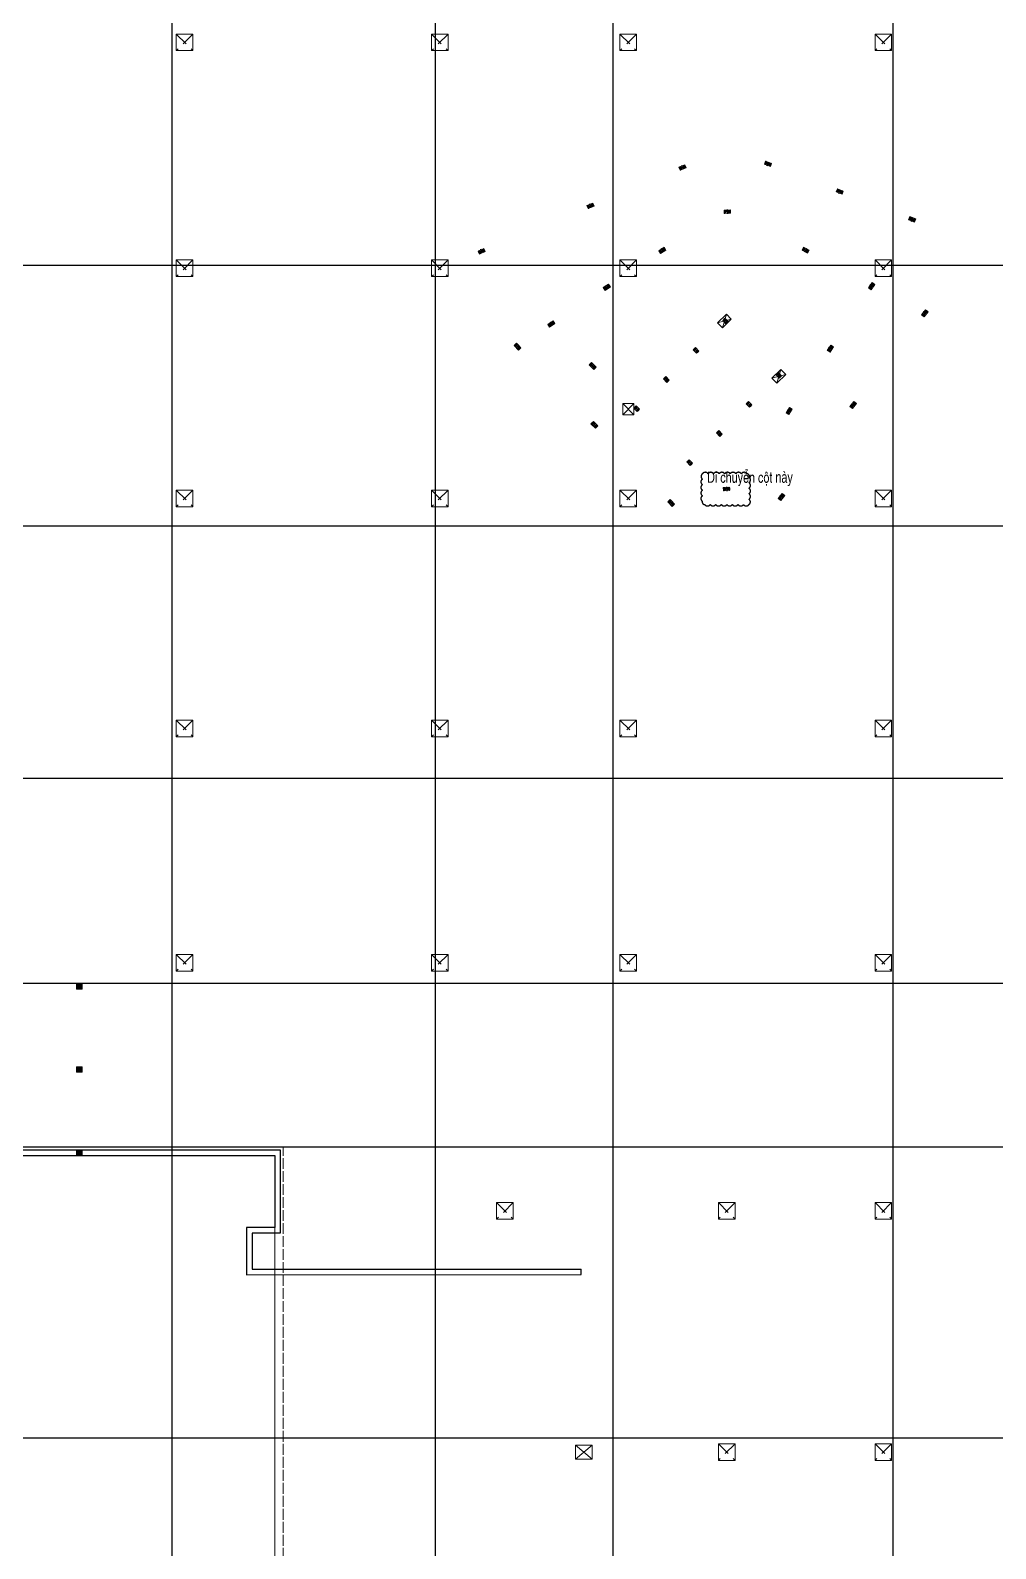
# Model space of a CAD drawing. Header units: millimetres. Extents: x -25197 to 555828, y -17247 to 174153.
# Drawn here: x 416872 to 451686, y 69868 to 124632 of the extents above; entities that cross this region are included whole.
import ezdxf
from ezdxf.enums import TextEntityAlignment as Align

# ---------------------------------------------------------------- set-up
doc = ezdxf.new("R2010")
doc.units = ezdxf.units.MM
doc.header["$LTSCALE"] = 250
for name, pattern in [('CHG_XX_Cot_Tang 1$0$$AUDIT_BAD_LTYPE3', [0]), ('CHG_XX_Cot_Tang 1$0$CENTER', [20.2, 12.7, -2.5, 2.5, -2.5]), ('CHG_XX_Cot_Tang 1$0$CENTER2', [28.575, 19.05, -3.175, 3.175, -3.175]), ('CHG_XX_Cot_Tang 1$0$HIDDEN', [0.375, 0.25, -0.125]), ('CHG_XX_Cot_Tang 1$0$MB_Luoi truc$0$HTT Hidden 21', [3, 2, -1]), ('CHG_XX_Luoi truc$0$MB_Luoi truc$0$Center101', [13, 10, -1, 1, -1])]:
    doc.linetypes.add(name, pattern=pattern)
for name, color, linetype in [('CHG_XX_Cot_Tang 1$0$$AUDIT_BAD_LAYER1', 7, 'Continuous'), ("CHG_XX_Cot_Tang 1$0$'S_Concrete_Center_1", 8, 'CHG_XX_Cot_Tang 1$0$CENTER2'), ("CHG_XX_Cot_Tang 1$0$'S_Steel_ Bold", 8, 'Continuous'), ('CHG_XX_Cot_Tang 1$0$mb_cot tang 1-3$0$Concrete Line', 6, 'Continuous'), ('CHG_XX_Cot_Tang 1$0$TEXT P X', 1, 'Continuous'), ('CHG_XX_Cot_Tang 1$0$Vach VH3', 3, 'Continuous'), ('CHG_XX_Luoi truc$0$Grid', 34, 'Continuous'), ('CHG_XX_Luoi truc$0$Grid Line', 8, 'CHG_XX_Luoi truc$0$MB_Luoi truc$0$Center101')]:
    doc.layers.add(name, color=color, linetype=linetype)
for name, color, linetype, lineweight in [("CHG_XX_Cot_Tang 1$0$'S_Steel_Cont_2 Normal", 2, 'Continuous', 25), ("CHG_XX_Cot_Tang 1$0$'S_Steel_Cont_2 Normal_Plate", 150, 'Continuous', 15), ('CHG_XX_Cot_Tang 1$0$NS-Pier', 150, 'Continuous', 9), ('CHG_XX_Cot_Tang 1$0$S_Concrete_Cont_2 Normal', 2, 'Continuous', 13), ('Net cat Tuong', 4, 'Continuous', 9)]:
    doc.layers.add(name, color=color, linetype=linetype, lineweight=lineweight)
doc.styles.add('CHG_XX_Cot_Tang 1$0$TTP-HelCon', font='VHELVCN_0.TTF')
doc.styles.add('CHG_XX_Luoi truc$0$MB_Luoi truc$0$Grid A-F$0$VNI-HelveCB', font='VHELVCB_0.TTF')

# ---------------------------------------------------------------- blocks, each defined once
blk = doc.blocks.new('*U2169')
at = {"layer": 'CHG_XX_Luoi truc$0$Grid Line'}
blk.add_line((0, 0), (0, 608), dxfattribs=at)
at = {"layer": 'CHG_XX_Luoi truc$0$Grid', "lineweight": -2, "style": 'CHG_XX_Luoi truc$0$MB_Luoi truc$0$Grid A-F$0$VNI-HelveCB'}
for tag, p in [('GRIDSUB', (0, 617)), ('GRID', (0, -9))]:
    blk.add_attdef(tag, text='', height=5, dxfattribs=at).set_placement(p, align=Align.MIDDLE)
blk = doc.blocks.new('*U2171')
at = {"layer": 'CHG_XX_Luoi truc$0$Grid Line'}
blk.add_line((0, 0), (0, 438), dxfattribs=at)
at = {"layer": 'CHG_XX_Luoi truc$0$Grid', "lineweight": -2, "style": 'CHG_XX_Luoi truc$0$MB_Luoi truc$0$Grid A-F$0$VNI-HelveCB'}
for tag, p in [('GRIDSUB', (0, 447)), ('GRID', (0, -9))]:
    blk.add_attdef(tag, text='', height=5, dxfattribs=at).set_placement(p, align=Align.MIDDLE)
blk = doc.blocks.new('CHG_XX_Luoi truc')
at = {"layer": 'CHG_XX_Luoi truc$0$Grid', "xscale": 300, "yscale": 300, "zscale": 300}
for p in [(28650, -12747), (38150, -12747), (44550, -12747), (54650, -12747)]:
    blk.add_blockref('*U2169', p, dxfattribs=at)
at = {"layer": 'CHG_XX_Luoi truc$0$Grid', "xscale": 300.0000000000013, "yscale": 300.0000000000013, "zscale": 300.0000000000013, "rotation": 90}
for p in [(110703, 116150), (110703, 106750), (110703, 97650), (110703, 90250), (110703, 84350), (110703, 73850)]:
    blk.add_blockref('*U2171', p, dxfattribs=at)
blk = doc.blocks.new('CHG_XX_Cot_Tang 1$0$HoBoi_C600x600')
at = {"layer": 'CHG_XX_Cot_Tang 1$0$NS-Pier', "linetype": 'CHG_XX_Cot_Tang 1$0$MB_Luoi truc$0$HTT Hidden 21'}
for p, q in [((300, 300), (-300, -300)), ((-300, 300), (300, -300))]:
    blk.add_line(p, q, dxfattribs=at)
at = {"layer": 'CHG_XX_Cot_Tang 1$0$NS-Pier'}
blk.add_lwpolyline([(300, -300), (300, 300), (-300, 300), (-300, -300)], close=True, dxfattribs=at)
blk = doc.blocks.new('CHG_XX_Cot_Tang 1$0$cot thong gio')
at = {"layer": 'CHG_XX_Cot_Tang 1$0$S_Concrete_Cont_2 Normal', "color": 3, "ltscale": 0.8}
blk.add_lwpolyline([(-100, -70), (100, -70), (100, 130), (-100, 130)], close=True, dxfattribs=at)
blk.add_solid([(-100, 130), (-100, -70), (100, 130), (100, -70)], dxfattribs=at)
blk = doc.blocks.new('*U2301')
at = {"layer": "CHG_XX_Cot_Tang 1$0$'S_Steel_ Bold", "linetype": 'CHG_XX_Cot_Tang 1$0$CENTER', "ltscale": 0.05}
for p, q in [((-13, 0), (13, 0)), ((0, 13), (0, -13))]:
    blk.add_line(p, q, dxfattribs=at)
at = {"layer": "CHG_XX_Cot_Tang 1$0$'S_Steel_ Bold", "color": 1}
blk.add_circle((0, 0), 7, dxfattribs=at)
blk = doc.blocks.new('CHG_XX_Cot_Tang 1$0$ColumnSteelStaire')
at = {"layer": "CHG_XX_Cot_Tang 1$0$'S_Concrete_Center_1"}
for p, q in [((28, 100), (-128, 100)), ((-50, -25), (-50, 208))]:
    blk.add_line(p, q, dxfattribs=at)
at = {"layer": "CHG_XX_Cot_Tang 1$0$'S_Steel_Cont_2 Normal"}
blk.add_lwpolyline([(-100, 191), (-60, 191, -0.414214), (-53, 184), (-53, 16, -0.414214), (-60, 9), (-100, 9), (-100, 0), (0, 0), (0, 9), (-40, 9, -0.414214), (-47, 16), (-47, 184, -0.414214), (-40, 191), (0, 191), (0, 200), (-100, 200), (-100, 191)], format="xyb", dxfattribs=at)
at = {"layer": "CHG_XX_Cot_Tang 1$0$'S_Steel_Cont_2 Normal_Plate"}
blk.add_lwpolyline([(10, -15), (-110, -15), (-110, 215), (10, 215)], close=True, dxfattribs=at)
at = {"layer": 'Defpoints', "color": 8, "linetype": 'CHG_XX_Cot_Tang 1$0$MB_Luoi truc$0$HTT Hidden 21'}
blk.add_line((-50, -25), (-50, 200), dxfattribs=at)
at = {"layer": "CHG_XX_Cot_Tang 1$0$'S_Steel_ Bold", "xscale": -1, "rotation": 90}
for p in [(-83, 155), (-83, 45)]:
    blk.add_blockref('*U2301', p, dxfattribs=at)
at = {"layer": "CHG_XX_Cot_Tang 1$0$'S_Steel_ Bold", "rotation": 270}
for p in [(-17, 155), (-17, 45)]:
    blk.add_blockref('*U2301', p, dxfattribs=at)
blk = doc.blocks.new('CHG_XX_Cot_Tang 1$0$ColumnSteelStaireIn')
at = {"layer": "CHG_XX_Cot_Tang 1$0$'S_Concrete_Center_1"}
blk.add_line((0, 175), (0, -33), dxfattribs=at)
at = {"layer": "CHG_XX_Cot_Tang 1$0$'S_Steel_Cont_2 Normal"}
blk.add_lwpolyline([(2, 13, 0.414214), (8, 7), (38, 7), (38, 0), (-38, 0), (-38, 7), (-8, 7, 0.414214), (-2, 13), (-2, 137, 0.414214), (-8, 143), (-38, 143), (-38, 150), (38, 150), (38, 143), (8, 143, 0.414214), (2, 137)], format="xyb", close=True, dxfattribs=at)
at = {"layer": "CHG_XX_Cot_Tang 1$0$'S_Steel_Cont_2 Normal_Plate"}
blk.add_lwpolyline([(-58, 165), (58, 165), (58, -15), (-58, -15)], close=True, dxfattribs=at)
at = {"layer": "CHG_XX_Cot_Tang 1$0$'S_Steel_ Bold", "rotation": 90}
for p in [(-33, 110), (-33, 40)]:
    blk.add_blockref('*U2301', p, dxfattribs=at)
at = {"layer": "CHG_XX_Cot_Tang 1$0$'S_Steel_ Bold", "xscale": -1, "rotation": 270}
for p in [(33, 110), (33, 40)]:
    blk.add_blockref('*U2301', p, dxfattribs=at)
blk = doc.blocks.new('CHG_XX_Cot_Tang 1$0$ColumnSteelStaireSet')
at = {"layer": 'Defpoints', "color": 8, "linetype": 'CHG_XX_Cot_Tang 1$0$MB_Luoi truc$0$HTT Hidden 21'}
for name, p, rotation in [('CHG_XX_Cot_Tang 1$0$ColumnSteelStaire', (4714, 5657), 292.6528406828999), ('CHG_XX_Cot_Tang 1$0$ColumnSteelStaire', (7757, 5865), 248.9256350151393), ('CHG_XX_Cot_Tang 1$0$ColumnSteelStaire', (10346, 4867), 248.9256350151408), ('CHG_XX_Cot_Tang 1$0$ColumnSteelStaire', (1396, 4272), 292.6528406828773), ('CHG_XX_Cot_Tang 1$0$ColumnSteelStaire', (6498, 4202), 92.4986698876714), ('CHG_XX_Cot_Tang 1$0$ColumnSteelStaire', (12956, 3861), 248.9256350082428), ('CHG_XX_Cot_Tang 1$0$ColumnSteelStaire', (-2531, 2633), 292.6528406823278), ('CHG_XX_Cot_Tang 1$0$ColumnSteelStaire', (4000, 2652), 303.5397866070072), ('CHG_XX_Cot_Tang 1$0$ColumnSteelStaire', (9339, 2753), 61.45755308752856), ('CHG_XX_Cot_Tang 1$0$ColumnSteelStaire', (2000, 1325), 303.5397866070072), ('CHG_XX_Cot_Tang 1$0$ColumnSteelStaire', (11594, 1352), 326.5725141711229), ('CHG_XX_Cot_Tang 1$0$ColumnSteelStaire', (13506, 374), 322.0062602891159), ('CHG_XX_Cot_Tang 1$0$ColumnSteelStaire', (0, 0), 303.5397866949497), ('CHG_XX_Cot_Tang 1$0$ColumnSteelStaireIn', (6392, 144), 44.50548042688662), ('CHG_XX_Cot_Tang 1$0$ColumnSteelStaire', (-1058, -757), 44.23007020931684), ('CHG_XX_Cot_Tang 1$0$ColumnSteelStaireIn', (5323, -908), 44.50548042688662), ('CHG_XX_Cot_Tang 1$0$ColumnSteelStaire', (10106, -902), 326.5725141711321), ('CHG_XX_Cot_Tang 1$0$ColumnSteelStaire', (1651, -1453), 44.23007020931388), ('CHG_XX_Cot_Tang 1$0$ColumnSteelStaireIn', (8306, -1803), 44.50548042688662), ('CHG_XX_Cot_Tang 1$0$ColumnSteelStaireIn', (4253, -1959), 44.50548042689839), ('CHG_XX_Cot_Tang 1$0$ColumnSteelStaireIn', (7236, -2855), 44.50548042688662), ('CHG_XX_Cot_Tang 1$0$ColumnSteelStaire', (10919, -2938), 322.0062602891159), ('CHG_XX_Cot_Tang 1$0$ColumnSteelStaireIn', (3183, -3011), 44.50548042689839), ('CHG_XX_Cot_Tang 1$0$ColumnSteelStaire', (8619, -3155), 326.5725141711229), ('CHG_XX_Cot_Tang 1$0$ColumnSteelStaire', (1714, -3577), 44.23007020932842), ('CHG_XX_Cot_Tang 1$0$ColumnSteelStaireIn', (6166, -3906), 44.50548042688662), ('CHG_XX_Cot_Tang 1$0$ColumnSteelStaireIn', (5097, -4958), 44.50548042689839), ('CHG_XX_Cot_Tang 1$0$ColumnSteelStaire', (6471, -5795), 95.81588075369082), ('CHG_XX_Cot_Tang 1$0$ColumnSteelStaire', (8331, -6249), 322.0062602891159), ('CHG_XX_Cot_Tang 1$0$ColumnSteelStaire', (4485, -6397), 44.23007020931388)]:
    blk.add_blockref(name, p, dxfattribs=dict(at, rotation=rotation))
blk = doc.blocks.new('CHG_XX_Cot_Tang 1')
at = {"layer": 'CHG_XX_Cot_Tang 1$0$$AUDIT_BAD_LAYER1', "linetype": 'CHG_XX_Cot_Tang 1$0$$AUDIT_BAD_LTYPE3'}
blk.add_lwpolyline([(50457, 111906.2), (50779, 112220.8), (50603.8, 112399.1), (50282.9, 112083.6), (50457, 111906.2)], dxfattribs=at)
at = {"layer": 'CHG_XX_Cot_Tang 1$0$NS-Pier'}
for p, q in [((44899.8, 111168.9), (45299.8, 110768.9)), ((44899.8, 110768.9), (45299.8, 111168.9)), ((43800.1, 73600), (43200.1, 73100)), ((43800.1, 73100), (43200.1, 73600))]:
    blk.add_line(p, q, dxfattribs=at)
at = {"layer": 'CHG_XX_Cot_Tang 1$0$NS-Pier', "linetype": 'CHG_XX_Cot_Tang 1$0$HIDDEN', "ltscale": 5}
blk.add_line((32650, 84350), (100, 84350), dxfattribs=at)
at = {"layer": 'CHG_XX_Cot_Tang 1$0$NS-Pier', "linetype": 'Continuous', "ltscale": 5}
blk.add_line((32350, 84050), (-300, 84050), dxfattribs=at)
blk.add_lwpolyline([(-300, 85450), (-10900, 85450), (-10900, 163400), (99639.2, 163400), (106050, 158254.3), (106050, -6022), (103575.5, -9000), (32350, -9000), (32350, 84050), (-300, 84050)], close=True, dxfattribs=at)
at = {"layer": 'CHG_XX_Cot_Tang 1$0$NS-Pier', "linetype": 'CHG_XX_Cot_Tang 1$0$HIDDEN', "ltscale": 5}
blk.add_lwpolyline([(32650, 84350), (0, 84350), (0, 85750), (-10600, 85750), (-10600, 163100), (99533.7, 163100), (105750, 158110.4), (105750, -5913.6), (103434.7, -8700), (32650, -8700), (32650, 84350), (32650, -8700), (103404.7, -8700)], dxfattribs=at)
at = {"layer": 'CHG_XX_Cot_Tang 1$0$NS-Pier'}
for points in [[(48816.3, 114217.7), (48641.1, 114396), (48320.1, 114080.5), (48495.4, 113902.2), (48816.3, 114217.7), (48320.1, 114080.5), (48641.1, 114396), (48495.4, 113902.2)], [(48641.1, 114396), (48816.3, 114217.7), (48495.4, 113902.2), (48320.1, 114080.5), (48641.1, 114396)], [(50779, 112220.8), (50603.8, 112399.1), (50282.9, 112083.6), (50457, 111906.2), (50779, 112220.8), (50282.9, 112083.6), (50603.8, 112399.1), (50457, 111906.2)], [(50603.8, 112399.1), (50779, 112220.8), (50457.1, 111906.3), (50282.9, 112083.6), (50603.8, 112399.1)], [(50603.8, 112399.1), (50779, 112220.8), (50458.1, 111905.3), (50282.9, 112083.6), (50603.8, 112399.1)]]:
    blk.add_lwpolyline(points, dxfattribs=at)
for points in [[(44899.8, 110768.9), (45299.8, 110768.9), (45299.8, 111168.9), (44899.8, 111168.9)], [(43200.1, 73100), (43200.1, 73600), (43800.1, 73600), (43800.1, 73100)]]:
    blk.add_lwpolyline(points, close=True, dxfattribs=at)
at = {"layer": 'CHG_XX_Cot_Tang 1$0$Vach VH3'}
for p, q in [((13734.6, 84050), (32350, 84050)), ((13950, 84250), (32550, 84250)), ((32350, 84050), (32350, 81450)), ((32550, 84250), (32550, 81250)), ((32350, 81450), (31332.7, 81450)), ((31332.7, 81450), (31333, 79750)), ((32550, 81250), (31532.8, 81250)), ((31532.8, 81250), (31533, 79950)), ((31332.7, 79750), (43400, 79750.2)), ((31533, 79950), (43400, 79950.2)), ((43400, 79750.2), (43400, 79950))]:
    blk.add_line(p, q, dxfattribs=at)
at = {"layer": 'Defpoints', "linetype": 'CHG_XX_Cot_Tang 1$0$MB_Luoi truc$0$HTT Hidden 21'}
blk.add_lwpolyline([(49456.7, 107530.6, -0.5205671), (49256.7, 107530.6, -0.5205671), (49056.7, 107530.6, -0.5205671), (48856.7, 107530.6, -0.5205671), (48656.7, 107530.6, -0.5205671), (48456.7, 107530.6, -0.5205671), (48256.7, 107530.6, -0.5205671), (48056.7, 107530.6, -0.5205671), (47856.7, 107530.6, -0.5205671), (47771.6, 107645.4, -0.5205671), (47771.6, 107845.4, -0.5205671), (47771.6, 108045.4, -0.5205671), (47771.6, 108245.4, -0.5205671), (47771.6, 108445.4, -0.5205671), (47778.2, 108638.8, -0.5205671), (47978.2, 108638.8, -0.5205671), (48178.2, 108638.8, -0.5205671), (48378.2, 108638.8, -0.5205671), (48578.2, 108638.8, -0.5205671), (48778.2, 108638.8, -0.5205671), (48978.2, 108638.8, -0.5205671), (49178.2, 108638.8, -0.5205671), (49378.2, 108638.8, -0.5205671), (49456.7, 108517.3, -0.5205671), (49456.7, 108317.3, -0.5205671), (49456.7, 108117.3, -0.5205671), (49456.7, 107917.3, -0.5205671), (49456.7, 107717.3, -0.5205671)], format="xyb", close=True, dxfattribs=at)
at = {"layer": 'CHG_XX_Cot_Tang 1$0$mb_cot tang 1-3$0$Concrete Line'}
for p in [(29100, 124200), (38300, 124200), (45100, 124200), (54300, 124200), (29100, 116050), (38300, 116050), (45100, 116050), (54300, 116050), (29100, 107750), (38300, 107750), (45100, 107750), (54300, 107750), (29100, 99450), (38300, 99450), (45100, 99450), (54300, 99450), (29100, 91000), (38300, 91000), (45100, 91000), (54300, 91000), (40650, 82050), (54300, 82050), (48650, 73350), (54300, 73350)]:
    blk.add_blockref('CHG_XX_Cot_Tang 1$0$HoBoi_C600x600', p, dxfattribs=at)
at = {"layer": 'CHG_XX_Cot_Tang 1$0$NS-Pier'}
for name, p in [('CHG_XX_Luoi truc', (0, 0)), ('CHG_XX_Cot_Tang 1$0$HoBoi_C600x600', (48650, 82050))]:
    blk.add_blockref(name, p, dxfattribs=at)
at = {"layer": 'CHG_XX_Cot_Tang 1$0$S_Concrete_Cont_2 Normal'}
for p in [(25300, 90119.6), (25300, 87120), (25300, 84120)]:
    blk.add_blockref('CHG_XX_Cot_Tang 1$0$cot thong gio', p, dxfattribs=at)
at = {"layer": 'Defpoints', "color": 8, "linetype": 'CHG_XX_Cot_Tang 1$0$MB_Luoi truc$0$HTT Hidden 21'}
blk.add_blockref('CHG_XX_Cot_Tang 1$0$ColumnSteelStaireSet', (42270.9, 113944.6), dxfattribs=at)
at = {"layer": 'CHG_XX_Cot_Tang 1$0$TEXT P X', "style": 'CHG_XX_Cot_Tang 1$0$TTP-HelCon', "width": 0.85}
blk.add_text('Di chuyeån coät naøy', height=400, dxfattribs=at).set_placement((47945.1, 108313.2))

msp = doc.modelspace()

# ---------------------------------------------------------------- block references
at = {"layer": 'Net cat Tuong'}
for name in ['CHG_XX_Luoi truc', 'CHG_XX_Cot_Tang 1', 'CHG_XX_Cot_Tang 1']:
    msp.add_blockref(name, (393336.05606, 0), dxfattribs=at)

doc.saveas('drawing.dxf')
